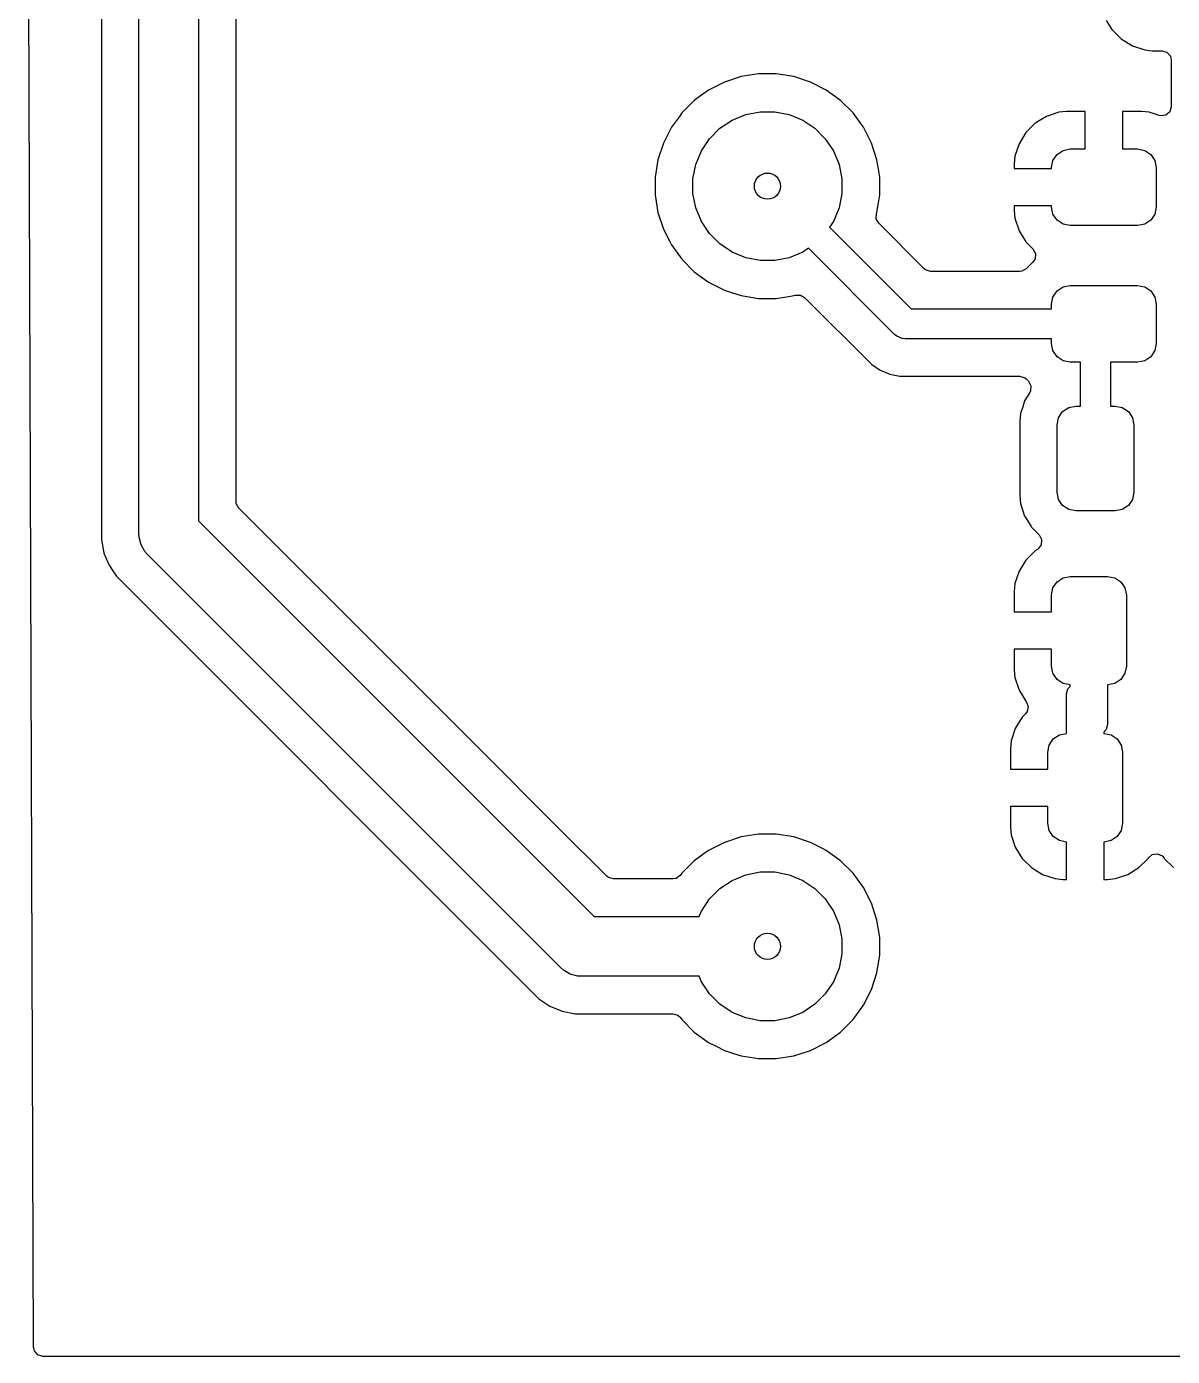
# Model space of a CAD drawing. Header units: inches. Extents: x -1.73 to 1.75, y 0.02 to 4.69.
# Drawn here: x -0.307 to 0.296, y 0.02 to 0.719 of the extents above; entities that cross this region are included whole.
import ezdxf

# ---------------------------------------------------------------- set-up
doc = ezdxf.new("R2010")
doc.units = ezdxf.units.IN
doc.header["$MEASUREMENT"] = 0
doc.layers.add('BLACK', color=250, linetype='CONTINUOUS')

msp = doc.modelspace()

# ---------------------------------------------------------------- linework, layer by layer
at = {"layer": 'BLACK', "linetype": 'CONTINUOUS'}
for p, q in [((-0.21654, 1.19017), (-0.21654, 0.45928)), ((-0.24803, 0.45276), (-0.24803, 1.18838)), ((-0.26774, 1.16348), (-0.26774, 0.44926)), ((-0.30337, 0.02457), (-0.30709, 1.08661)), ((-0.19683, 0.64008), (-0.19683, 1.04008)), ((0.2611, 0.72258), (0.26407, 0.71777)), ((0.26407, 0.71777), (0.26895, 0.71289)), ((0.26895, 0.71289), (0.27483, 0.70926)), ((0.27483, 0.70926), (0.28139, 0.70709)), ((0.28139, 0.70709), (0.28543, 0.70667)), ((0.28543, 0.70667), (0.29037, 0.70667)), ((0.29037, 0.70667), (0.29301, 0.7059)), ((0.29301, 0.7059), (0.29481, 0.70382)), ((0.29481, 0.70382), (0.29526, 0.70179)), ((0.29526, 0.70179), (0.29526, 0.67718)), ((0.06894, 0.69305), (0.0601, 0.69018)), ((0.07813, 0.69451), (0.06894, 0.69305)), ((0.08742, 0.69451), (0.07813, 0.69451)), ((0.07813, 0.69451), (0.07813, 0.69451)), ((0.08743, 0.69451), (0.08742, 0.69451)), ((0.09661, 0.69305), (0.08743, 0.69451)), ((0.10545, 0.69018), (0.09661, 0.69305)), ((0.05181, 0.68596), (0.04758, 0.68288)), ((0.0601, 0.69018), (0.05181, 0.68596)), ((0.11374, 0.68596), (0.10545, 0.69018)), ((0.12126, 0.68049), (0.11374, 0.68596)), ((0.04429, 0.68049), (0.03772, 0.67392)), ((0.04758, 0.68288), (0.04429, 0.68049)), ((0.04429, 0.68049), (0.04429, 0.68049)), ((0.04429, 0.68049), (0.04429, 0.68049)), ((0.12784, 0.67392), (0.12126, 0.68049)), ((0.03641, 0.67212), (0.03225, 0.6664)), ((0.03772, 0.67392), (0.03641, 0.67212)), ((0.03772, 0.67392), (0.03772, 0.67392)), ((0.03772, 0.67392), (0.03772, 0.67392)), ((0.06422, 0.67015), (0.07135, 0.67311)), ((0.07135, 0.67311), (0.07892, 0.67461)), ((0.07892, 0.67461), (0.08663, 0.67461)), ((0.08663, 0.67461), (0.0942, 0.67311)), ((0.0942, 0.67311), (0.10133, 0.67015)), ((0.13274, 0.66717), (0.12784, 0.67392)), ((0.22956, 0.67212), (0.22369, 0.6685)), ((0.23611, 0.67429), (0.22956, 0.67212)), ((0.22956, 0.67212), (0.22956, 0.67212)), ((0.24016, 0.6747), (0.23611, 0.67429)), ((0.25, 0.6747), (0.24016, 0.6747)), ((0.24016, 0.6747), (0.24016, 0.6747)), ((0.25, 0.65502), (0.25, 0.6747)), ((0.27953, 0.6747), (0.26969, 0.6747)), ((0.26969, 0.6747), (0.26969, 0.65502)), ((0.28357, 0.67429), (0.27953, 0.6747)), ((0.28884, 0.67255), (0.28357, 0.67429)), ((0.28357, 0.67429), (0.28357, 0.67429)), ((0.28968, 0.67235), (0.28884, 0.67255)), ((0.2924, 0.67274), (0.28968, 0.67235)), ((0.29448, 0.67454), (0.2924, 0.67274)), ((0.29526, 0.67718), (0.29448, 0.67454)), ((0.03225, 0.6664), (0.02803, 0.65811)), ((0.05234, 0.66041), (0.0578, 0.66587)), ((0.0578, 0.66587), (0.06422, 0.67015)), ((0.10133, 0.67015), (0.10775, 0.66587)), ((0.10775, 0.66587), (0.11321, 0.66041)), ((0.1333, 0.6664), (0.13274, 0.66717)), ((0.13752, 0.65811), (0.1333, 0.6664)), ((0.22369, 0.6685), (0.21881, 0.66362)), ((0.02803, 0.65811), (0.02516, 0.64927)), ((0.04805, 0.65399), (0.05234, 0.66041)), ((0.11321, 0.66041), (0.1175, 0.65399)), ((0.13773, 0.65748), (0.13752, 0.65811)), ((0.13752, 0.65811), (0.13752, 0.65811)), ((0.13752, 0.65811), (0.13752, 0.65811)), ((0.21518, 0.65774), (0.21301, 0.65119)), ((0.21881, 0.66362), (0.21518, 0.65774)), ((0.21518, 0.65774), (0.21518, 0.65774)), ((0.0451, 0.64686), (0.04805, 0.65399)), ((0.1175, 0.65399), (0.12045, 0.64686)), ((0.1404, 0.64927), (0.13773, 0.65748)), ((0.21301, 0.65119), (0.2126, 0.64715)), ((0.21301, 0.65119), (0.21301, 0.65119)), ((0.23303, 0.64894), (0.23517, 0.65214)), ((0.23517, 0.65214), (0.23836, 0.65427)), ((0.23836, 0.65427), (0.24213, 0.65502)), ((0.24213, 0.65502), (0.25, 0.65502)), ((0.26969, 0.65502), (0.27756, 0.65502)), ((0.27756, 0.65502), (0.28133, 0.65427)), ((0.28133, 0.65427), (0.28452, 0.65214)), ((0.28452, 0.65214), (0.28665, 0.64894)), ((0.02516, 0.64927), (0.0237, 0.64008)), ((0.0436, 0.63929), (0.0451, 0.64686)), ((0.12045, 0.64686), (0.12196, 0.63929)), ((0.14073, 0.64715), (0.1404, 0.64927)), ((0.14083, 0.64651), (0.14073, 0.64715)), ((0.14185, 0.64008), (0.14083, 0.64651)), ((0.2126, 0.64715), (0.2126, 0.64469)), ((0.2126, 0.64469), (0.23228, 0.64469)), ((0.23228, 0.64518), (0.23303, 0.64894)), ((0.23228, 0.64469), (0.23228, 0.64518)), ((0.28665, 0.64894), (0.2874, 0.64518)), ((0.2874, 0.64518), (0.2874, 0.62451)), ((-0.19683, 0.46946), (-0.19683, 0.64008)), ((0.0237, 0.64008), (0.0237, 0.63078)), ((0.0436, 0.63157), (0.0436, 0.63929)), ((0.12196, 0.63929), (0.12196, 0.63157)), ((0.14185, 0.63078), (0.14185, 0.64008)), ((0.0237, 0.63078), (0.02516, 0.6216)), ((0.0451, 0.624), (0.0436, 0.63157)), ((0.12196, 0.63157), (0.12045, 0.624)), ((0.14121, 0.62672), (0.14185, 0.63078)), ((0.04805, 0.61687), (0.0451, 0.624)), ((0.12045, 0.624), (0.1175, 0.61687)), ((0.1404, 0.6216), (0.14121, 0.62672)), ((0.23228, 0.625), (0.2126, 0.625)), ((0.2126, 0.625), (0.2126, 0.62254)), ((0.23228, 0.62451), (0.23228, 0.625)), ((0.23303, 0.62074), (0.23228, 0.62451)), ((0.2874, 0.62451), (0.28665, 0.62074)), ((0.02516, 0.6216), (0.02803, 0.61276)), ((0.05234, 0.61046), (0.04805, 0.61687)), ((0.1175, 0.61687), (0.11548, 0.61386)), ((0.14002, 0.61829), (0.14015, 0.62083)), ((0.14134, 0.61587), (0.14002, 0.61829)), ((0.14015, 0.62083), (0.1404, 0.6216)), ((0.16521, 0.592), (0.14134, 0.61587)), ((0.2126, 0.62254), (0.21301, 0.6185)), ((0.21301, 0.6185), (0.21518, 0.61194)), ((0.23517, 0.61755), (0.23303, 0.62074)), ((0.23836, 0.61541), (0.23517, 0.61755)), ((0.28452, 0.61755), (0.28133, 0.61541)), ((0.28665, 0.62074), (0.28452, 0.61755)), ((0.02803, 0.61276), (0.03135, 0.60623)), ((0.0578, 0.605), (0.05234, 0.61046)), ((0.11548, 0.61386), (0.15848, 0.57087)), ((0.21518, 0.61194), (0.21518, 0.61194)), ((0.21518, 0.61194), (0.21881, 0.60607)), ((0.24213, 0.61467), (0.23836, 0.61541)), ((0.27756, 0.61467), (0.24213, 0.61467)), ((0.28133, 0.61541), (0.27756, 0.61467)), ((0.03135, 0.60623), (0.03225, 0.60447)), ((0.03225, 0.60447), (0.03772, 0.59695)), ((0.06422, 0.60071), (0.0578, 0.605)), ((0.10435, 0.60273), (0.10133, 0.60071)), ((0.14965, 0.55742), (0.10435, 0.60273)), ((0.21881, 0.60607), (0.22249, 0.60238)), ((0.22249, 0.60238), (0.22381, 0.59997)), ((0.03772, 0.59695), (0.04429, 0.59037)), ((0.07135, 0.59776), (0.06422, 0.60071)), ((0.07892, 0.59625), (0.07135, 0.59776)), ((0.08663, 0.59625), (0.07892, 0.59625)), ((0.0942, 0.59776), (0.08663, 0.59625)), ((0.10133, 0.60071), (0.0942, 0.59776)), ((0.22249, 0.59548), (0.21901, 0.592)), ((0.22361, 0.59723), (0.22249, 0.59548)), ((0.22381, 0.59997), (0.22361, 0.59723)), ((0.04429, 0.59037), (0.05181, 0.58491)), ((0.16602, 0.59135), (0.16521, 0.592)), ((0.16866, 0.59057), (0.16602, 0.59135)), ((0.21556, 0.59057), (0.16866, 0.59057)), ((0.2166, 0.59068), (0.21556, 0.59057)), ((0.21901, 0.592), (0.2166, 0.59068)), ((0.05181, 0.58491), (0.05563, 0.58297)), ((0.05563, 0.58297), (0.0601, 0.58069)), ((0.23517, 0.58029), (0.23836, 0.58242)), ((0.23836, 0.58242), (0.24213, 0.58317)), ((0.24213, 0.58317), (0.27756, 0.58317)), ((0.27756, 0.58317), (0.28133, 0.58242)), ((0.28133, 0.58242), (0.28452, 0.58029)), ((0.0601, 0.58069), (0.0601, 0.58069)), ((0.0601, 0.58069), (0.0601, 0.58069)), ((0.0601, 0.58069), (0.06389, 0.57946)), ((0.06389, 0.57946), (0.06894, 0.57781)), ((0.06894, 0.57781), (0.07813, 0.57636)), ((0.07813, 0.57636), (0.07813, 0.57636)), ((0.07813, 0.57636), (0.08743, 0.57636)), ((0.08743, 0.57636), (0.09486, 0.57754)), ((0.09486, 0.57754), (0.09661, 0.57781)), ((0.09661, 0.57781), (0.09737, 0.57806)), ((0.09737, 0.57806), (0.10012, 0.57814)), ((0.10012, 0.57814), (0.10234, 0.57687)), ((0.10234, 0.57687), (0.13764, 0.54157)), ((0.23228, 0.57333), (0.23303, 0.57709)), ((0.23303, 0.57709), (0.23517, 0.58029)), ((0.28452, 0.58029), (0.28665, 0.57709)), ((0.28665, 0.57709), (0.2874, 0.57333)), ((0.15848, 0.57087), (0.23228, 0.57087)), ((0.23228, 0.57087), (0.23228, 0.57333)), ((0.2874, 0.57333), (0.2874, 0.55266)), ((0.15084, 0.55645), (0.14965, 0.55742)), ((0.15368, 0.55527), (0.15084, 0.55645)), ((0.15522, 0.55512), (0.15368, 0.55527)), ((0.23228, 0.55512), (0.15522, 0.55512)), ((0.23228, 0.55266), (0.23228, 0.55512)), ((0.23303, 0.54889), (0.23228, 0.55266)), ((0.23517, 0.5457), (0.23303, 0.54889)), ((0.28665, 0.54889), (0.28452, 0.5457)), ((0.2874, 0.55266), (0.28665, 0.54889)), ((0.13764, 0.54157), (0.13764, 0.54157)), ((0.13764, 0.54157), (0.14215, 0.53855)), ((0.23836, 0.54356), (0.23517, 0.5457)), ((0.24213, 0.54281), (0.23836, 0.54356)), ((0.24754, 0.54281), (0.24213, 0.54281)), ((0.24754, 0.51969), (0.24754, 0.54281)), ((0.27756, 0.54281), (0.26329, 0.54281)), ((0.26329, 0.54281), (0.26329, 0.51969)), ((0.28133, 0.54356), (0.27756, 0.54281)), ((0.28452, 0.5457), (0.28133, 0.54356)), ((0.14215, 0.53855), (0.14679, 0.53663)), ((0.14679, 0.53663), (0.14717, 0.53647)), ((0.14717, 0.53647), (0.14717, 0.53647)), ((0.14717, 0.53647), (0.14717, 0.53647)), ((0.14717, 0.53647), (0.1525, 0.53541)), ((0.1525, 0.53541), (0.1525, 0.53541)), ((0.1525, 0.53541), (0.1525, 0.53541)), ((0.1525, 0.53541), (0.21556, 0.53541)), ((0.21556, 0.53541), (0.2182, 0.53464)), ((0.2182, 0.53464), (0.21901, 0.53398)), ((0.21901, 0.53398), (0.22014, 0.53285)), ((0.22014, 0.53285), (0.22146, 0.53044)), ((0.22085, 0.52684), (0.21812, 0.52241)), ((0.22127, 0.5277), (0.22085, 0.52684)), ((0.22146, 0.53044), (0.22127, 0.5277)), ((0.21709, 0.51932), (0.21594, 0.51586)), ((0.21812, 0.52241), (0.21709, 0.51932)), ((0.21812, 0.52241), (0.21812, 0.52241)), ((0.23812, 0.5168), (0.24131, 0.51894)), ((0.24131, 0.51894), (0.24508, 0.51969)), ((0.24508, 0.51969), (0.24754, 0.51969)), ((0.26329, 0.51969), (0.26575, 0.51969)), ((0.26575, 0.51969), (0.26951, 0.51894)), ((0.26951, 0.51894), (0.27271, 0.5168)), ((0.21594, 0.51586), (0.21553, 0.51181)), ((0.21553, 0.51181), (0.21553, 0.47244)), ((0.21594, 0.51586), (0.21594, 0.51586)), ((0.21594, 0.51586), (0.21594, 0.51586)), ((0.23524, 0.50984), (0.23599, 0.51361)), ((0.23599, 0.51361), (0.23812, 0.5168)), ((0.27271, 0.5168), (0.27484, 0.51361)), ((0.27484, 0.51361), (0.27559, 0.50984)), ((0.23524, 0.47441), (0.23524, 0.50984)), ((0.27559, 0.50984), (0.27559, 0.47441)), ((-0.19672, 0.46843), (-0.19683, 0.46946)), ((0.21553, 0.47244), (0.21553, 0.47244)), ((0.21553, 0.47244), (0.21594, 0.46839)), ((0.23599, 0.47064), (0.23524, 0.47441)), ((0.23812, 0.46745), (0.23599, 0.47064)), ((0.27484, 0.47064), (0.27271, 0.46745)), ((0.27559, 0.47441), (0.27484, 0.47064)), ((-0.1954, 0.46601), (-0.19672, 0.46843)), ((-0.06896, 0.33957), (-0.1954, 0.46601)), ((0.21594, 0.46839), (0.21594, 0.46839)), ((0.21594, 0.46839), (0.21812, 0.46184)), ((0.21812, 0.46184), (0.21812, 0.46184)), ((0.21812, 0.46184), (0.21841, 0.46137)), ((0.24131, 0.46532), (0.23812, 0.46745)), ((0.24508, 0.46457), (0.24131, 0.46532)), ((0.26575, 0.46457), (0.24508, 0.46457)), ((0.26951, 0.46532), (0.26575, 0.46457)), ((0.27271, 0.46745), (0.26951, 0.46532)), ((-0.21654, 0.45928), (-0.00844, 0.25118)), ((0.21841, 0.46137), (0.2215, 0.45635)), ((0.2215, 0.45635), (0.22174, 0.45596)), ((0.22174, 0.45596), (0.22577, 0.45194)), ((-0.26774, 0.44926), (-0.26637, 0.44242)), ((-0.2479, 0.4507), (-0.24803, 0.45276)), ((-0.24683, 0.44673), (-0.2479, 0.4507)), ((0.22577, 0.45194), (0.22708, 0.44952)), ((0.22708, 0.44952), (0.22689, 0.44678)), ((-0.26637, 0.44242), (-0.26637, 0.44241)), ((-0.26637, 0.44241), (-0.26521, 0.4396)), ((-0.24478, 0.44317), (-0.24683, 0.44673)), ((-0.24342, 0.44162), (-0.24478, 0.44317)), ((-0.0261, 0.2243), (-0.24342, 0.44162)), ((0.22369, 0.4436), (0.21881, 0.43871)), ((0.22488, 0.44433), (0.22369, 0.4436)), ((0.22524, 0.44458), (0.22488, 0.44433)), ((0.22689, 0.44678), (0.22524, 0.44458)), ((-0.26521, 0.4396), (-0.2637, 0.43596)), ((-0.2637, 0.43596), (-0.2637, 0.43596)), ((-0.2637, 0.43596), (-0.2637, 0.43596)), ((-0.2637, 0.43596), (-0.26175, 0.43305)), ((0.21881, 0.43871), (0.21518, 0.43284)), ((-0.26175, 0.43305), (-0.26175, 0.43305)), ((-0.26175, 0.43305), (-0.25982, 0.43016)), ((-0.25982, 0.43016), (-0.03756, 0.2079)), ((0.21518, 0.43284), (0.21301, 0.42629)), ((0.21518, 0.43284), (0.21518, 0.43284)), ((0.23303, 0.42404), (0.23517, 0.42724)), ((0.23517, 0.42724), (0.23836, 0.42937)), ((0.23836, 0.42937), (0.24213, 0.43012)), ((0.24213, 0.43012), (0.26181, 0.43012)), ((0.26181, 0.43012), (0.26558, 0.42937)), ((0.26558, 0.42937), (0.26877, 0.42724)), ((0.26877, 0.42724), (0.2709, 0.42404)), ((0.21301, 0.42629), (0.2126, 0.42224)), ((0.2126, 0.42224), (0.2126, 0.41142)), ((0.21301, 0.42629), (0.21301, 0.42629)), ((0.23228, 0.42028), (0.23303, 0.42404)), ((0.23228, 0.41142), (0.23228, 0.42028)), ((0.2709, 0.42404), (0.27165, 0.42028)), ((0.27165, 0.42028), (0.27165, 0.38287)), ((0.2126, 0.41142), (0.23228, 0.41142)), ((0.23228, 0.39173), (0.2126, 0.39173)), ((0.2126, 0.39173), (0.2126, 0.38091)), ((0.23228, 0.38287), (0.23228, 0.39173)), ((0.2126, 0.38091), (0.21301, 0.37686)), ((0.23303, 0.37911), (0.23228, 0.38287)), ((0.23517, 0.37591), (0.23303, 0.37911)), ((0.2709, 0.37911), (0.26877, 0.37591)), ((0.27165, 0.38287), (0.2709, 0.37911)), ((0.21301, 0.37686), (0.21518, 0.37031)), ((0.23836, 0.37378), (0.23517, 0.37591)), ((0.24213, 0.37303), (0.23836, 0.37378)), ((0.24016, 0.36825), (0.24093, 0.37089)), ((0.24093, 0.37089), (0.24159, 0.37171)), ((0.24159, 0.37171), (0.24213, 0.37224)), ((0.24213, 0.37224), (0.24213, 0.37303)), ((0.26558, 0.37378), (0.26181, 0.37303)), ((0.26181, 0.37303), (0.26181, 0.35222)), ((0.26877, 0.37591), (0.26558, 0.37378)), ((0.21518, 0.37031), (0.21518, 0.37031)), ((0.21518, 0.37031), (0.21881, 0.36444)), ((0.21881, 0.36444), (0.21895, 0.36425)), ((0.21895, 0.36425), (0.21998, 0.3617)), ((0.24016, 0.34744), (0.24016, 0.36825)), ((0.21857, 0.35777), (0.21684, 0.35604)), ((0.21947, 0.359), (0.21857, 0.35777)), ((0.21998, 0.3617), (0.21947, 0.359)), ((0.21321, 0.35016), (0.21104, 0.34361)), ((0.21684, 0.35604), (0.21321, 0.35016)), ((0.21321, 0.35016), (0.21321, 0.35016)), ((0.26181, 0.35222), (0.26104, 0.34958)), ((0.21104, 0.34361), (0.21063, 0.33957)), ((0.21104, 0.34361), (0.21104, 0.34361)), ((0.23106, 0.34136), (0.2332, 0.34456)), ((0.2332, 0.34456), (0.23639, 0.34669)), ((0.23639, 0.34669), (0.24016, 0.34744)), ((0.26038, 0.34877), (0.25984, 0.34823)), ((0.25984, 0.34823), (0.25984, 0.34744)), ((0.25984, 0.34744), (0.26361, 0.34669)), ((0.26104, 0.34958), (0.26038, 0.34877)), ((0.26361, 0.34669), (0.2668, 0.34456)), ((0.2668, 0.34456), (0.26894, 0.34136)), ((-0.02762, 0.29823), (-0.06896, 0.33957)), ((0.21063, 0.33957), (0.21063, 0.32874)), ((0.23031, 0.3376), (0.23106, 0.34136)), ((0.23031, 0.32874), (0.23031, 0.3376)), ((0.26894, 0.34136), (0.26969, 0.3376)), ((0.26969, 0.3376), (0.26969, 0.3002)), ((0.21063, 0.32874), (0.23031, 0.32874)), ((0.23031, 0.30906), (0.21063, 0.30906)), ((0.21063, 0.30906), (0.21063, 0.29823)), ((0.23031, 0.3002), (0.23031, 0.30906)), ((-0.00171, 0.27232), (-0.02762, 0.29823)), ((0.07813, 0.29451), (0.06894, 0.29305)), ((0.08742, 0.29451), (0.07813, 0.29451)), ((0.07813, 0.29451), (0.07813, 0.29451)), ((0.08743, 0.29451), (0.08742, 0.29451)), ((0.09661, 0.29305), (0.08743, 0.29451)), ((0.21063, 0.29823), (0.21104, 0.29419)), ((0.21104, 0.29419), (0.21321, 0.28763)), ((0.23106, 0.29643), (0.23031, 0.3002)), ((0.2332, 0.29324), (0.23106, 0.29643)), ((0.26894, 0.29643), (0.2668, 0.29324)), ((0.26969, 0.3002), (0.26894, 0.29643)), ((0.0601, 0.29018), (0.05181, 0.28596)), ((0.06894, 0.29305), (0.0601, 0.29018)), ((0.10545, 0.29018), (0.09661, 0.29305)), ((0.11204, 0.28682), (0.10545, 0.29018)), ((0.21321, 0.28763), (0.21321, 0.28763)), ((0.21321, 0.28763), (0.21684, 0.28176)), ((0.23639, 0.2911), (0.2332, 0.29324)), ((0.24016, 0.29035), (0.23639, 0.2911)), ((0.24016, 0.27067), (0.24016, 0.29035)), ((0.26361, 0.2911), (0.25984, 0.29035)), ((0.25984, 0.29035), (0.25984, 0.27067)), ((0.2668, 0.29324), (0.26361, 0.2911)), ((0.04429, 0.28049), (0.03772, 0.27392)), ((0.04873, 0.28372), (0.04429, 0.28049)), ((0.04429, 0.28049), (0.04429, 0.28049)), ((0.04429, 0.28049), (0.04429, 0.28049)), ((0.05181, 0.28596), (0.04873, 0.28372)), ((0.11374, 0.28596), (0.11204, 0.28682)), ((0.12126, 0.28049), (0.11374, 0.28596)), ((0.12784, 0.27392), (0.12126, 0.28049)), ((0.21684, 0.28176), (0.22172, 0.27688)), ((0.27828, 0.27688), (0.28316, 0.28176)), ((0.28316, 0.28176), (0.28323, 0.28188)), ((0.28323, 0.28188), (0.28331, 0.28194)), ((0.28331, 0.28194), (0.28334, 0.28198)), ((0.28334, 0.28198), (0.28335, 0.28198)), ((0.28335, 0.28198), (0.28528, 0.28372)), ((0.28528, 0.28372), (0.28799, 0.28416)), ((0.28799, 0.28416), (0.29052, 0.28306)), ((0.29052, 0.28306), (0.29155, 0.28188)), ((0.29155, 0.28188), (0.29163, 0.28175)), ((0.29163, 0.28175), (0.29651, 0.27686)), ((0.03698, 0.2729), (0.0348, 0.27122)), ((0.03772, 0.27392), (0.03698, 0.2729)), ((0.03772, 0.27392), (0.03772, 0.27392)), ((0.03772, 0.27392), (0.03772, 0.27392)), ((0.06422, 0.27015), (0.07135, 0.27311)), ((0.07135, 0.27311), (0.07892, 0.27461)), ((0.07892, 0.27461), (0.08663, 0.27461)), ((0.08663, 0.27461), (0.0942, 0.27311)), ((0.0942, 0.27311), (0.10133, 0.27015)), ((0.13236, 0.26769), (0.12784, 0.27392)), ((0.22172, 0.27688), (0.22759, 0.27325)), ((0.22759, 0.27325), (0.22759, 0.27325)), ((0.22759, 0.27325), (0.23415, 0.27108)), ((0.26585, 0.27108), (0.27241, 0.27325)), ((0.27241, 0.27325), (0.27828, 0.27688)), ((0.27241, 0.27325), (0.27241, 0.27325)), ((-0.00089, 0.27166), (-0.00171, 0.27232)), ((0.00175, 0.27089), (-0.00089, 0.27166)), ((0.03303, 0.27089), (0.00175, 0.27089)), ((0.0348, 0.27122), (0.03303, 0.27089)), ((0.0578, 0.26587), (0.06422, 0.27015)), ((0.10133, 0.27015), (0.10775, 0.26587)), ((0.1333, 0.2664), (0.13236, 0.26769)), ((0.13752, 0.25811), (0.1333, 0.2664)), ((0.23415, 0.27108), (0.23415, 0.27108)), ((0.23415, 0.27108), (0.23819, 0.27067)), ((0.23819, 0.27067), (0.24016, 0.27067)), ((0.24016, 0.27067), (0.24016, 0.27067)), ((0.25984, 0.27067), (0.26181, 0.27067)), ((0.26181, 0.27067), (0.26585, 0.27108)), ((0.26181, 0.27067), (0.26181, 0.27067)), ((0.04805, 0.25399), (0.05234, 0.26041)), ((0.05234, 0.26041), (0.0578, 0.26587)), ((0.10775, 0.26587), (0.11321, 0.26041)), ((0.11321, 0.26041), (0.1175, 0.25399)), ((0.04689, 0.25118), (0.04805, 0.25399)), ((0.1175, 0.25399), (0.12045, 0.24686)), ((0.1404, 0.24927), (0.13752, 0.25811)), ((-0.00844, 0.25118), (0.04689, 0.25118)), ((0.12045, 0.24686), (0.12196, 0.23929)), ((0.14185, 0.24008), (0.1404, 0.24927)), ((0.12196, 0.23929), (0.12196, 0.23157)), ((0.14185, 0.23078), (0.14185, 0.24008)), ((0.12196, 0.23157), (0.12045, 0.224)), ((-0.02455, 0.22294), (-0.0261, 0.2243)), ((0.12045, 0.224), (0.1175, 0.21687)), ((0.14073, 0.22374), (0.14088, 0.22466)), ((0.14088, 0.22466), (0.14185, 0.23078)), ((-0.02099, 0.22088), (-0.02455, 0.22294)), ((-0.01702, 0.21982), (-0.02099, 0.22088)), ((-0.01496, 0.21969), (-0.01702, 0.21982)), ((0.04689, 0.21969), (-0.01496, 0.21969)), ((0.04805, 0.21687), (0.04689, 0.21969)), ((0.13752, 0.21276), (0.1404, 0.2216)), ((0.1404, 0.2216), (0.14073, 0.22374)), ((0.05234, 0.21046), (0.04805, 0.21687)), ((0.0578, 0.205), (0.05234, 0.21046)), ((0.11321, 0.21046), (0.10775, 0.205)), ((0.1175, 0.21687), (0.11321, 0.21046)), ((0.1333, 0.20447), (0.13752, 0.21276)), ((-0.03756, 0.2079), (-0.03756, 0.2079)), ((-0.03756, 0.2079), (-0.03175, 0.20402)), ((-0.03175, 0.20402), (-0.03175, 0.20402)), ((-0.03175, 0.20402), (-0.03175, 0.20402)), ((-0.03175, 0.20402), (-0.0253, 0.20134)), ((0.06422, 0.20071), (0.0578, 0.205)), ((0.10775, 0.205), (0.10133, 0.20071)), ((0.12784, 0.19695), (0.1333, 0.20447)), ((-0.0253, 0.20134), (-0.01845, 0.19998)), ((-0.01845, 0.19998), (-0.01845, 0.19998)), ((-0.01845, 0.19998), (-0.01845, 0.19998)), ((-0.01845, 0.19998), (-0.01845, 0.19998)), ((-0.01845, 0.19998), (0.03303, 0.19998)), ((0.03303, 0.19998), (0.03566, 0.19921)), ((0.03566, 0.19921), (0.03698, 0.19797)), ((0.03698, 0.19797), (0.03772, 0.19695)), ((0.03772, 0.19695), (0.04429, 0.19037)), ((0.07135, 0.19776), (0.06422, 0.20071)), ((0.07892, 0.19625), (0.07135, 0.19776)), ((0.08663, 0.19625), (0.07892, 0.19625)), ((0.0942, 0.19776), (0.08663, 0.19625)), ((0.10133, 0.20071), (0.0942, 0.19776)), ((0.12126, 0.19037), (0.12784, 0.19695)), ((0.04429, 0.19037), (0.05181, 0.18491)), ((0.11374, 0.18491), (0.12126, 0.19037)), ((0.05181, 0.18491), (0.05573, 0.18291)), ((0.05573, 0.18291), (0.0601, 0.18069)), ((0.10545, 0.18069), (0.11374, 0.18491)), ((0.0601, 0.18069), (0.0601, 0.18069)), ((0.0601, 0.18069), (0.0601, 0.18069)), ((0.0601, 0.18069), (0.06484, 0.17915)), ((0.06484, 0.17915), (0.06894, 0.17781)), ((0.06894, 0.17781), (0.07813, 0.17636)), ((0.07813, 0.17636), (0.07813, 0.17636)), ((0.07813, 0.17636), (0.08743, 0.17636)), ((0.08743, 0.17636), (0.09661, 0.17781)), ((0.09661, 0.17781), (0.10545, 0.18069)), ((-0.30293, 0.02256), (-0.30337, 0.02457)), ((-0.30113, 0.02048), (-0.30293, 0.02256)), ((-0.29849, 0.0197), (-0.30113, 0.02048)), ((1.43211, 0.0197), (-0.29849, 0.0197))]:
    msp.add_line(p, q, dxfattribs=at)
at = {"layer": 'BLACK'}
for centre in [(0.08278, 0.63543), (0.08278, 0.23543)]:
    msp.add_circle(centre, 0.00689, dxfattribs=at)
at = {"layer": 'WHITE'}
for centre in [(0.08278, 0.63543), (0.08278, 0.23543)]:
    msp.add_circle(centre, 0.00689, dxfattribs=at)

doc.saveas('drawing.dxf')
